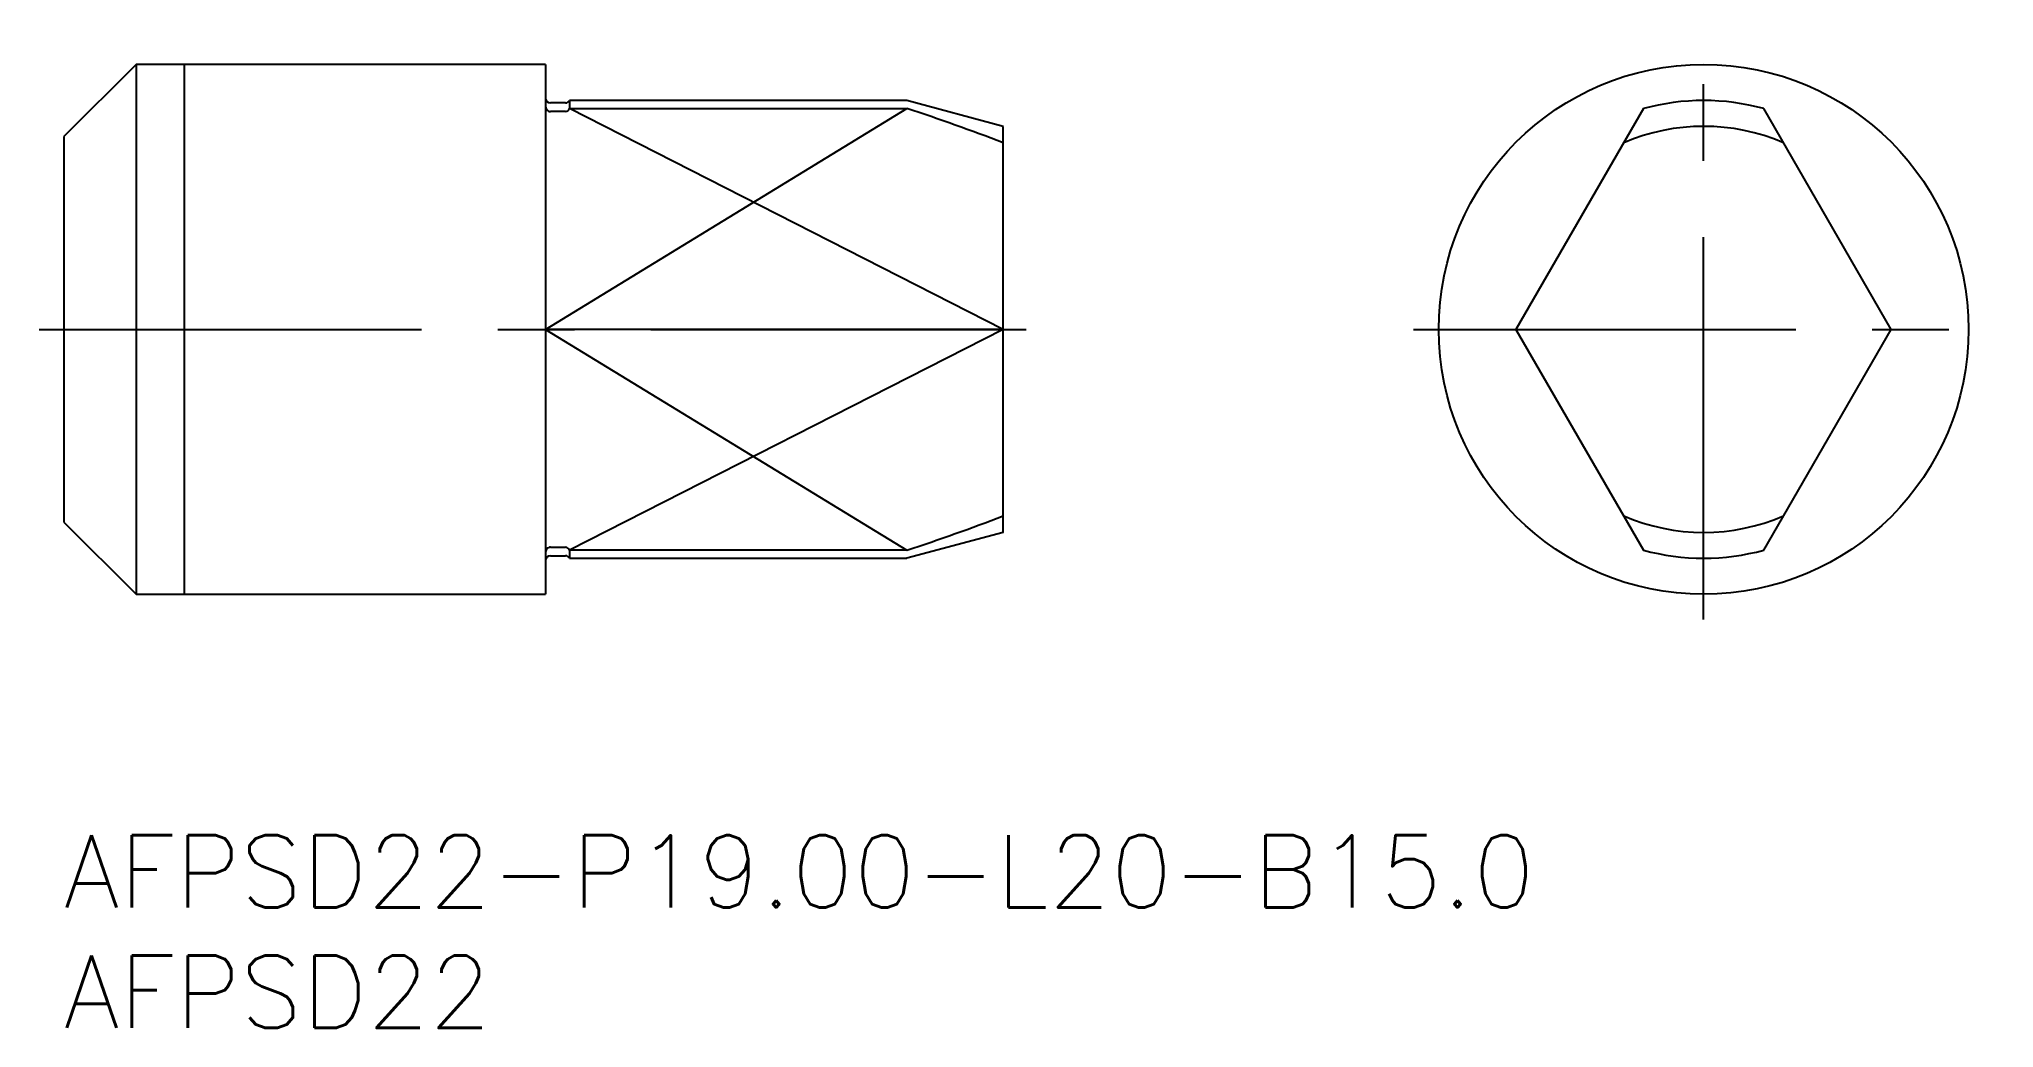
# Model space of a CAD drawing. Extents: x -1 to 80.1, y -8 to 33.1.
import ezdxf

# ---------------------------------------------------------------- set-up
doc = ezdxf.new("R2010")
doc.units = 0
doc.header["$LTSCALE"] = 0.5
doc.linetypes.add('CENTER', pattern=[50.8, 31.75, -6.35, 6.35, -6.35])
for name, color, linetype in [('MSM_CENTER', 1, 'CENTER'), ('MSM_CONTINUOUS', 7, 'CONTINUOUS'), ('MSM_NARROW', 5, 'CONTINUOUS'), ('MSM_PART_NUMBER', 7, 'CONTINUOUS')]:
    doc.layers.add(name, color=color, linetype=linetype)
doc.styles.get("Standard").update_dxf_attribs({"font": 'txt.shx', "height": 1.5, "bigfont": 'bigfont.shx'})

# ---------------------------------------------------------------- blocks, each defined once
blk = doc.blocks.new('*U15')
at = {"layer": 'MSM_PART_NUMBER'}
blk.add_text('AFPSD22-P19.00-L20-B15.0', height=3, dxfattribs=at).set_placement((0, -3))
blk = doc.blocks.new('*U16')
at = {"layer": 'MSM_PART_NUMBER'}
blk.add_text('AFPSD22', height=3, dxfattribs=at).set_placement((0, -8))

msp = doc.modelspace()

# ---------------------------------------------------------------- linework, layer by layer
at = {"layer": 'MSM_CENTER'}
for p, q in [((68.077, 8.95), (68.077, 33.05)), ((-1.025, 21), (39.95, 21)), ((56.027, 21), (80.127, 21))]:
    msp.add_line(p, q, dxfattribs=at)
at = {"layer": 'MSM_CONTINUOUS'}
for p, q in [((3, 32), (0, 29)), ((20, 32), (3, 32)), ((3, 32), (3, 10)), ((20, 32), (20, 10)), ((20.827, 30.4), (20.2, 30.4)), ((20.827, 30.041), (20.2, 30.041)), ((35, 30.5), (21, 30.5)), ((21, 30.5), (21, 30.165)), ((21, 30.165), (35, 30.165)), ((39, 29.428), (35, 30.5)), ((65.577, 30.165), (60.285, 21)), ((75.868, 21), (70.577, 30.165)), ((39, 12.572), (39, 29.428)), ((0, 29), (0, 13)), ((39, 21), (20, 21)), ((60.285, 21), (65.577, 11.835)), ((70.577, 11.835), (75.868, 21)), ((0, 13), (3, 10)), ((39, 12.572), (35, 11.5)), ((20.2, 11.959), (20.827, 11.959)), ((20.2, 11.6), (20.827, 11.6)), ((21, 11.835), (21, 11.5)), ((35, 11.835), (21, 11.835)), ((21, 11.5), (35, 11.5)), ((3, 10), (20, 10))]:
    msp.add_line(p, q, dxfattribs=at)
msp.add_circle((68.077, 21), 11, dxfattribs=at)
for centre, radius, start, end in [((20.2, 30.6), 0.2, 180, 270), ((20.281, 30.285), 0.281, 179.56595, 215.75096), ((20.207, 30.23), 0.188, 215.07048, 267.88155), ((20.827, 30.6), 0.2, 270, 330), ((20.819, 30.236), 0.194, 272.33124, 338.73728), ((8.763, -50.213), 84.552, 69.04641, 71.92267), ((68.077, 21), 9.5, 74.74248, 105.25752), ((68.077, 21), 8.428, 66.81234, 113.18766), ((8.763, 92.213), 84.552, 288.07733, 290.95359), ((68.077, 21), 8.428, 246.81234, 293.18766), ((20.281, 11.715), 0.281, 144.24904, 180.43405), ((20.2, 11.4), 0.2, 90, 180), ((20.207, 11.77), 0.188, 92.11845, 144.92952), ((20.819, 11.764), 0.194, 21.26272, 87.66876), ((20.827, 11.4), 0.2, 30, 90), ((68.077, 21), 9.5, 254.74248, 285.25752)]:
    msp.add_arc(centre, radius, start, end, dxfattribs=at)
at = {"layer": 'MSM_NARROW'}
for p, q in [((5, 32), (5, 10)), ((20, 21), (35, 30.165)), ((39, 21), (21, 30.165)), ((20, 21), (35, 11.835)), ((39, 21), (21, 11.835))]:
    msp.add_line(p, q, dxfattribs=at)

# ---------------------------------------------------------------- block references
at = {"layer": 'MSM_CONTINUOUS'}
for name in ['*U15', '*U16']:
    msp.add_blockref(name, (0, 0), dxfattribs=at)

doc.saveas('drawing.dxf')
